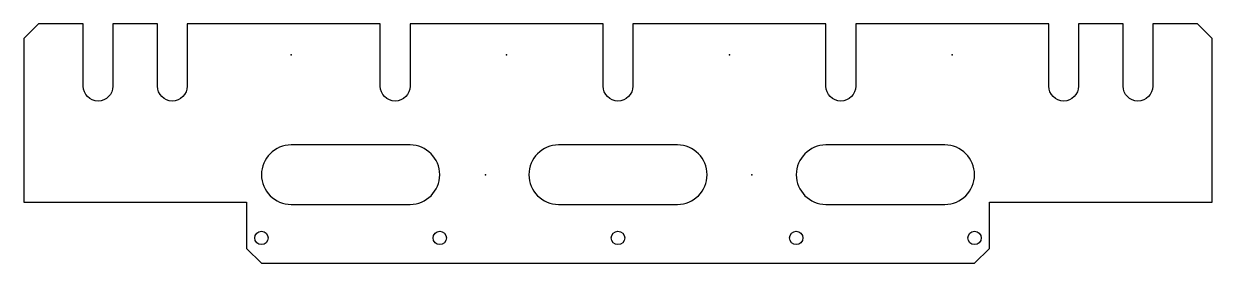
# Model space of a CAD drawing. Header units: millimetres. Extents: x 0 to 400, y 0 to 81.
import ezdxf

# ---------------------------------------------------------------- set-up
doc = ezdxf.new("R2010")
doc.units = ezdxf.units.MM
doc.layers.get('0').update_dxf_attribs({"color": 250, "linetype": 'CONTINUOUS'})

msp = doc.modelspace()

# ---------------------------------------------------------------- linework, layer by layer
for points in [[(380, 59.6, -1), (370, 59.6), (370, 80.6), (355, 80.6), (355, 59.6, -1), (345, 59.6), (345, 80.6), (280, 80.6), (280, 59.6, -1), (270, 59.6), (270, 80.6), (205, 80.6), (205, 59.6, -1), (195, 59.6), (195, 80.6), (130, 80.6), (130, 59.6, -1), (120, 59.6), (120, 80.6), (55, 80.6), (55, 59.6, -1), (45, 59.6), (45, 80.6), (30, 80.6), (30, 59.6, -1), (20, 59.6), (20, 80.6), (5, 80.6), (0, 75.6), (0, 20.5), (75, 20.5), (75, 5), (80, 0), (320, 0), (325, 5), (325, 20.5), (400, 20.5), (400, 75.6), (395, 80.6), (380, 80.6)], [(130, 19.8, 1), (130, 39.8), (90, 39.8, 1), (90, 19.8)], [(220, 19.8, 1), (220, 39.8), (180, 39.8, 1), (180, 19.8)], [(310, 19.8, 1), (310, 39.8), (270, 39.8, 1), (270, 19.8)]]:
    msp.add_lwpolyline(points, format="xyb", close=True)
at = {"color": 250}
for centre in [(80, 8.5), (140, 8.5), (200, 8.5), (260, 8.5), (320, 8.5)]:
    msp.add_circle(centre, 2.25, dxfattribs=at)
for p in [(90, 70.1), (162.5, 70.1), (237.5, 70.1), (312.5, 70.1), (155.41, 29.8), (245.05, 29.8)]:
    msp.add_point(p)

doc.saveas('drawing.dxf')
